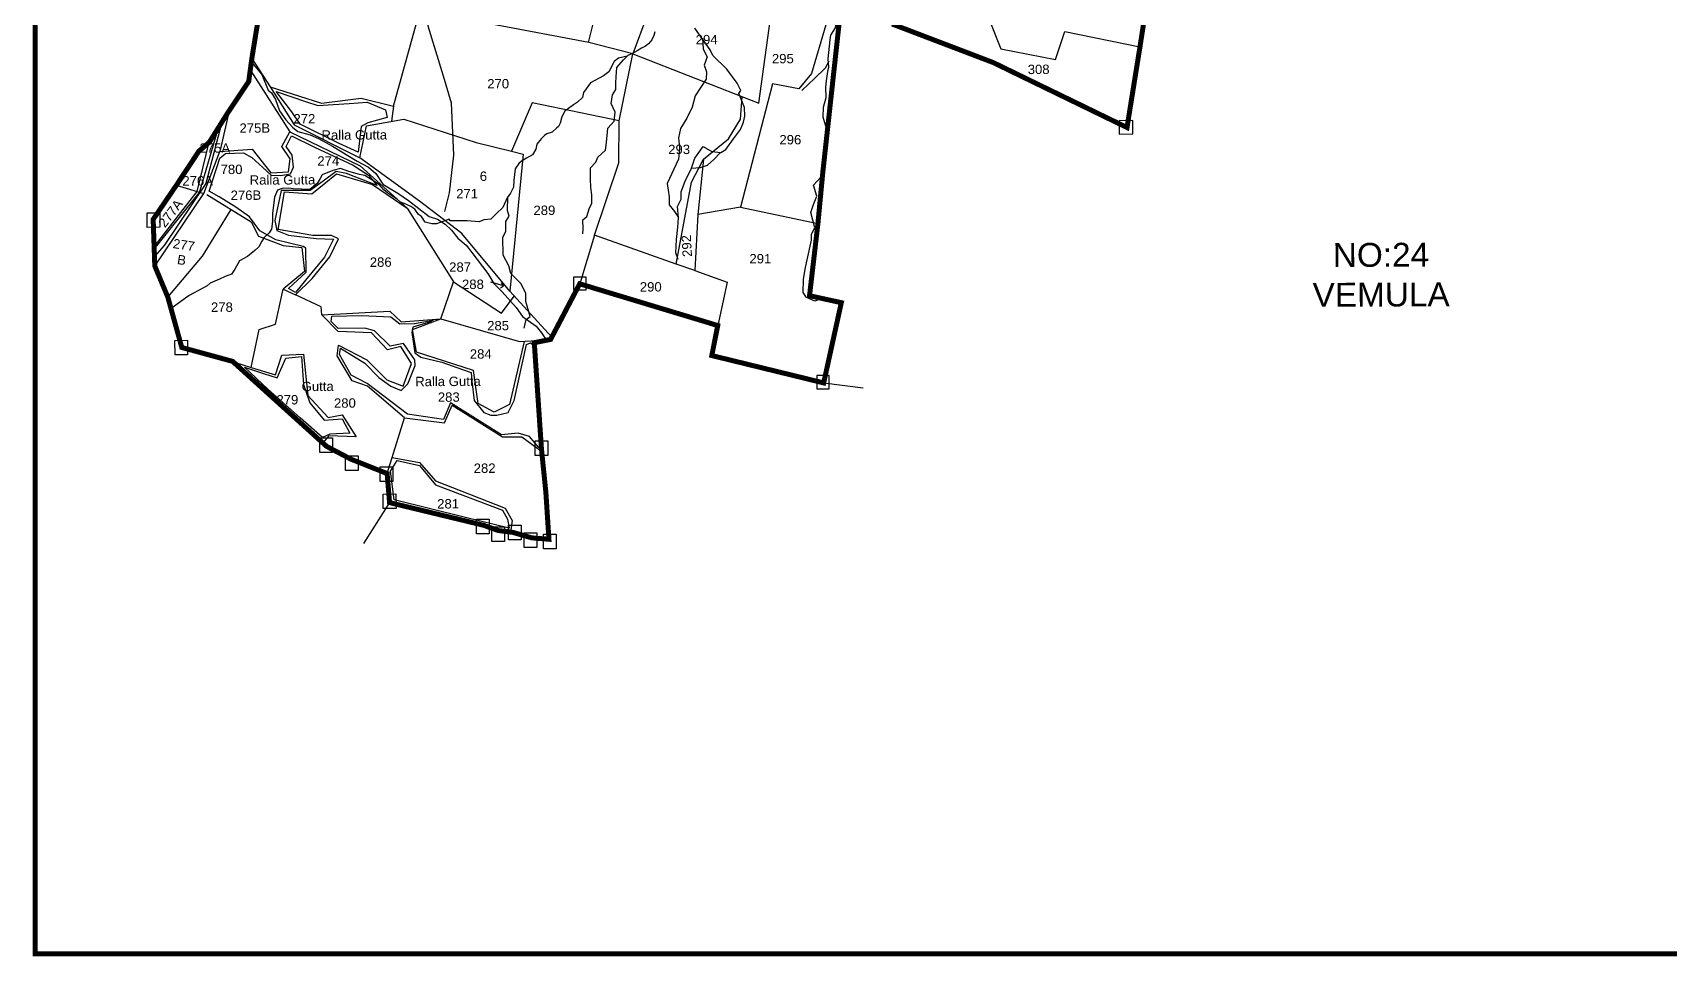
# Model space of a CAD drawing. Header units: inches. Extents: x 208632 to 221797, y 1591440 to 1598854.
# Drawn here: x 208632 to 211248, y 1591440 to 1592916 of the extents above; entities that cross this region are included whole.
import ezdxf

# ---------------------------------------------------------------- set-up
doc = ezdxf.new("R2010")
doc.units = ezdxf.units.IN
doc.header["$LTSCALE"] = 15
doc.header["$MEASUREMENT"] = 0
doc.linetypes.add('HIDDEN2', pattern=[0.1875, 0.125, -0.0625])
for name, color, linetype in [('BOUNDRY STONES', 240, 'Continuous'), ('DIMENSION', 1, 'Continuous'), ('PLOTS', 7, 'Continuous'), ('PLOTS NO', 7, 'Continuous'), ('ROADS', 1, 'Continuous'), ('STREAMS', 4, 'Continuous'), ('VILLAGE BOUNDAY', 5, 'Continuous'), ('VILLAGE BOUNDRY', 5, 'Continuous')]:
    doc.layers.add(name, color=color, linetype=linetype)
doc.styles.get("Standard").update_dxf_attribs({"font": 'arial.ttf'})

# ---------------------------------------------------------------- blocks, each defined once
blk = doc.blocks.new('GGGGGFDGG')
at = {"layer": 'PLOTS NO', "color": 0}
for points in [[(17673.9, 8953.1), (17670.6, 8947.5), (17677, 8943.1)], [(17670.6, 8947.5), (17695.6, 8952)]]:
    blk.add_lwpolyline(points, dxfattribs=at)

msp = doc.modelspace()

# ---------------------------------------------------------------- linework, layer by layer
at = {"layer": 'BOUNDRY STONES'}
for points in [[(210368.5, 1592753.7), (210390.7, 1592753.8), (210390.6, 1592775.1), (210368.4, 1592775)], [(208815.1, 1592627.9), (208835.4, 1592628), (208835.5, 1592604.7), (208815.2, 1592604.6)], [(209497.2, 1592525.5), (209516.4, 1592525.6), (209516.5, 1592504.3), (209497.3, 1592504.2)], [(208859.6, 1592424.1), (208879.8, 1592424.2), (208879.9, 1592400.9), (208859.7, 1592400.8)], [(209885.4, 1592346.8), (209905.1, 1592346.9), (209905, 1592368), (209885.3, 1592367.9)], [(209091.1, 1592268.3), (209111.4, 1592268.4), (209111.4, 1592245.1), (209091.2, 1592245)], [(209435.4, 1592263.3), (209455.7, 1592263.4), (209455.8, 1592240.1), (209435.5, 1592240)], [(209132, 1592239.5), (209152.3, 1592239.6), (209152.4, 1592216.3), (209132.1, 1592216.2)], [(209187.6, 1592221.8), (209207.9, 1592221.9), (209208, 1592198.5), (209187.7, 1592198.5)], [(209192.5, 1592178.6), (209212.8, 1592178.7), (209212.9, 1592155.4), (209192.6, 1592155.3)], [(209341.3, 1592138.5), (209361.6, 1592138.5), (209361.7, 1592115.2), (209341.4, 1592115.2)], [(209392.5, 1592128.6), (209412.8, 1592128.7), (209412.9, 1592105.4), (209392.6, 1592105.3)], [(209366.1, 1592126.1), (209386.4, 1592126.2), (209386.5, 1592102.9), (209366.2, 1592102.8)], [(209417.5, 1592116.5), (209437.8, 1592116.6), (209437.9, 1592093.3), (209417.6, 1592093.2)], [(209448.4, 1592114.2), (209468.6, 1592114.3), (209468.7, 1592091), (209448.5, 1592090.9)]]:
    msp.add_lwpolyline(points, close=True, dxfattribs=at)
for points in [[(209896.4, 1592356.1), (209959.4, 1592348)], [(209202.6, 1592164.9), (209160.8, 1592099.8)]]:
    msp.add_lwpolyline(points, dxfattribs=at)
at = {"layer": 'PLOTS'}
for points in [[(209591.7, 1593153.7), (209694.1, 1593133.1), (209685.2, 1593076.8), (209681.9, 1593029.9), (209678.1, 1592974.5), (209614.3, 1592943.7), (209591.3, 1592881.7), (209521.3, 1592899.7), (209261.1, 1592948.8)], [(209267.3, 1592995.6), (209532.4, 1592949), (209519.8, 1592900.1)], [(209591.3, 1592881.7), (209792.7, 1592802.8), (209815.2, 1592965.7)], [(209209, 1592798.1), (209250.8, 1592950)], [(209999.9, 1592947.9), (210074.5, 1592948), (210159.9, 1592939.5), (210179.8, 1592889.6), (210267.1, 1592872.6), (210281.9, 1592917.6), (210401.9, 1592893)], [(209899.8, 1592928.4), (209877.1, 1592850.5), (209856.9, 1592826.1), (209814.6, 1592834), (209763.3, 1592636.9), (209887.2, 1592610.6)], [(208982.5, 1592874.6), (209011.6, 1592829), (209050.3, 1592768.5), (209155.3, 1592715.9)], [(209530.2, 1592592.4), (209568.8, 1592707.6), (209569.8, 1592774.8), (209591.3, 1592881.7)], [(208980, 1592856.2), (209043.3, 1592757.4), (209155.4, 1592703.1), (209230.6, 1592635.3), (209304.7, 1592517.5), (209381.6, 1592467.3), (209401.9, 1592494.8)], [(209011.6, 1592829), (209093.7, 1592803), (209157, 1592811.2), (209209, 1592798.1), (209205.8, 1592774.2)], [(209704.4, 1592713.6), (209744.4, 1592745.9), (209763.3, 1592777.6), (209765.9, 1592813.3)], [(208946.2, 1592790.8), (208931.2, 1592725.7), (208982.9, 1592729.3), (209013.1, 1592691.5), (209041.2, 1592693.3), (209043.5, 1592714.2), (209030.4, 1592733.6), (209043.3, 1592757.4)], [(209569.8, 1592774.8), (209430.5, 1592803.4), (209397.7, 1592726.2), (209416, 1592721.3), (209394.9, 1592502.5), (209461.9, 1592429.2)], [(209394.9, 1592502.5), (209317.9, 1592595), (209250.5, 1592646.3), (209155.3, 1592715.9), (209165.5, 1592766.8), (209225.2, 1592777.7), (209341.1, 1592740.4), (209397.7, 1592726.2)], [(208826.3, 1592573.3), (208895, 1592661.7), (208914.5, 1592740.5)], [(208861.8, 1592671.8), (208905.5, 1592658.5), (208931.2, 1592725.7)], [(209660.9, 1592546), (209684.9, 1592676.7), (209704.4, 1592713.6), (209695.4, 1592625)], [(208910.3, 1592657), (208981.3, 1592613.3), (208993, 1592590.5), (209032.7, 1592575.6), (209062.5, 1592572.3), (209066.4, 1592534.3), (209032.3, 1592506.1), (209052.2, 1592496.9), (209078.8, 1592523), (209107.4, 1592557.7), (209120.9, 1592586.1), (209109.8, 1592591.4), (209080.2, 1592591.8), (209024.8, 1592601.1), (209034.9, 1592661.3), (209078.6, 1592658.3), (209117.8, 1592690.2), (209175.4, 1592673), (209230.6, 1592635.3)], [(208827.4, 1592542.8), (208905.5, 1592658.5)], [(208848.2, 1592493.2), (208903.8, 1592558.6), (208949.5, 1592632.9)], [(209763.3, 1592636.9), (209695.4, 1592625), (209690.3, 1592535.6), (209742.2, 1592517.2), (209727.1, 1592447.8)], [(209690.3, 1592535.6), (209660.9, 1592546), (209530.2, 1592592.4), (209506.5, 1592514.4)], [(208941.3, 1592393.3), (208981.2, 1592380.9), (208994.3, 1592441.5), (209020.3, 1592449.8), (209032.3, 1592506.1)], [(209198.7, 1592211.3), (209226.3, 1592300.2), (209167.6, 1592350.8), (209143, 1592359.6), (209118.8, 1592399.5), (209121.2, 1592416.3), (209166.4, 1592392.9), (209198, 1592360.9), (209224.1, 1592351.1), (209237.6, 1592387), (209220.4, 1592414.3), (209199.2, 1592409.1), (209173.7, 1592436.2), (209120.4, 1592438), (209094.6, 1592464.9), (209093.5, 1592477.5), (209052.2, 1592496.9)], [(209094.6, 1592464.9), (209203, 1592470.5), (209221.2, 1592453.8), (209284.5, 1592458.5), (209304.7, 1592517.5)], [(209417.8, 1592422.5), (209394.3, 1592321.8), (209369.7, 1592309.4), (209344.3, 1592323.3), (209336.6, 1592376), (209245.5, 1592405), (209239.1, 1592441.5), (209284.5, 1592458.5)], [(209284.5, 1592458.5), (209410.3, 1592422.1), (209456.4, 1592424.9)], [(208981.2, 1592380.9), (209020.4, 1592368.8), (209030.3, 1592400.4), (209065.3, 1592402.1), (209072.1, 1592336.1), (209104.4, 1592301), (209126.6, 1592304.9), (209149.4, 1592270.1), (209105.6, 1592271.3), (209095.7, 1592260.4)], [(209226.3, 1592300.2), (209290.5, 1592292.3), (209302.9, 1592320.3), (209383, 1592269.8), (209414.1, 1592269.7), (209445.7, 1592246.5)], [(209206.8, 1592237.2), (209250.5, 1592229), (209276, 1592199.9), (209387.6, 1592156.1), (209398.3, 1592136.5), (209395.9, 1592117.8)]]:
    msp.add_lwpolyline(points, dxfattribs=at)
at = {"layer": 'ROADS', "color": 1}
for points in [[(209170.9, 1593246.9), (209166.1, 1593170.3), (209184, 1593136.7), (209219.7, 1593058.9), (209254.7, 1592971.7), (209263.8, 1592926.5), (209288.1, 1592846.7), (209301.3, 1592803.8), (209304.9, 1592720.2), (209297.9, 1592660), (209290.5, 1592630.2)], [(209021.5, 1592821.8), (209068, 1592805.8), (209088.2, 1592799.3), (209137.8, 1592802.7), (209167, 1592804.7), (209196, 1592792.6), (209198.7, 1592780.2), (209168, 1592771.7), (209157.2, 1592765.8), (209152.6, 1592725), (209122.2, 1592738.4), (209059.9, 1592769.4), (209046.2, 1592789.2), (209021.5, 1592821.8)], [(208826.4, 1592570), (208898.8, 1592660.5), (208929, 1592763.6)], [(208934.7, 1592772.6), (208908.8, 1592674.7), (208842.2, 1592575.8), (208826.9, 1592557.9)], [(208931.5, 1592715.3), (208940.3, 1592722.4), (208969, 1592723.8), (208982.6, 1592716), (209000.2, 1592700.1), (209013.3, 1592688.2), (209028.4, 1592687.5), (209044.1, 1592690), (209049.1, 1592700.6), (209047, 1592720), (209037.6, 1592733.9), (209046.1, 1592751), (209082.4, 1592732.9), (209144.2, 1592704.1), (209168.9, 1592688), (209182.8, 1592671.4), (209133.8, 1592690.5), (209117, 1592693.7), (209096.4, 1592678.4), (209075.9, 1592663.3), (209029.4, 1592663.4), (209019.3, 1592615.8), (209022.4, 1592599.8), (209040.9, 1592592.3), (209085.5, 1592587), (209112.8, 1592585.7), (209098.7, 1592556.9), (209068.5, 1592520.1), (209052.5, 1592500.7), (209041, 1592507.1), (209069.1, 1592533.1), (209068.8, 1592571.6), (209064.3, 1592574.1), (209020.6, 1592584.5), (208995.4, 1592599.1), (208978.8, 1592621.2), (208957, 1592637), (208930.1, 1592653.2), (208914.4, 1592662.7), (208931.5, 1592715.3)], [(209440.6, 1592253.5), (209426, 1592270.5), (209408.3, 1592275.8), (209381.4, 1592273.1), (209300.1, 1592324.3), (209288.6, 1592297.5), (209231.4, 1592306.4), (209166.9, 1592355.4), (209141.4, 1592368.6), (209122.7, 1592401.6), (209124.1, 1592411.4), (209163.1, 1592387.5), (209185.3, 1592364.7), (209204.6, 1592350.9), (209221.3, 1592344.1), (209231.8, 1592354.7), (209243.7, 1592383.7), (209243.2, 1592393), (209224.9, 1592419.1), (209203.3, 1592414.9), (209178.3, 1592439.3), (209162.9, 1592443.8), (209120.3, 1592443), (209109.3, 1592454.4), (209110.1, 1592462.8), (209157.7, 1592463.6), (209204.8, 1592461.8), (209218.8, 1592450.6), (209242.6, 1592451.1), (209272.2, 1592456.4), (209266.6, 1592453.4), (209239.6, 1592445.3), (209238, 1592436.5), (209242.9, 1592404.4), (209252.8, 1592397.4), (209286.3, 1592389.1), (209319, 1592377.6), (209333, 1592372.7), (209333.9, 1592359), (209337.8, 1592328.1), (209353.4, 1592308.7), (209364.3, 1592304.4), (209374.3, 1592304.4), (209392.1, 1592308.9), (209401.5, 1592328.1), (209421.2, 1592417.7), (209428, 1592420), (209432.1, 1592417), (209437.7, 1592315.3), (209443.4, 1592258.6), (209444.3, 1592250.6), (209440.6, 1592253.5)], [(208970.6, 1592381.4), (209001.3, 1592371.2), (209023.1, 1592364), (209036.6, 1592395.4), (209061.6, 1592398.2), (209064.8, 1592353.6), (209075.1, 1592324.1), (209098.1, 1592296.8), (209126.7, 1592298.7), (209139, 1592276), (209107.1, 1592274.4), (209095.5, 1592268.8), (209059.9, 1592300.3), (209008.1, 1592345.9), (208970.6, 1592381.4)], [(209214.6, 1592232.1), (209250.3, 1592224), (209276.1, 1592193.4), (209383.2, 1592152.9), (209391.1, 1592138.5), (209393.5, 1592124.1), (209323.7, 1592141.2), (209209.7, 1592169.1), (209204.3, 1592214.9), (209214.6, 1592232.1)]]:
    msp.add_lwpolyline(points, dxfattribs=at)
at = {"layer": 'STREAMS', "color": 4}
for points in [[(209902.8, 1592755.6), (209895.7, 1592780.7), (209896, 1592796.7), (209900.4, 1592812.3), (209900.1, 1592828.8), (209900.9, 1592838.7), (209903.3, 1592853.8), (209904.7, 1592860.7), (209903.5, 1592873.9), (209906.9, 1592904.2), (209907.8, 1592911.7), (209915.3, 1592923.5), (209917.9, 1592939.7)], [(209626.7, 1592916.8), (209624.7, 1592911), (209621.6, 1592904.1), (209616.6, 1592898), (209611.6, 1592894.1), (209605.2, 1592890.7), (209598.3, 1592886.4), (209591.1, 1592882.5), (209583.5, 1592879), (209582.4, 1592878), (209568.3, 1592875), (209561.5, 1592869.6), (209553.1, 1592853.3), (209544.4, 1592846.6), (209523.7, 1592835.7), (209512.8, 1592819.9), (209510.7, 1592812.1), (209503.2, 1592804.4), (209496.5, 1592800.2), (209482.9, 1592790.5), (209478.1, 1592781), (209475.3, 1592771), (209472.8, 1592765.8), (209469.3, 1592763), (209462.6, 1592756.9), (209453.7, 1592754.2), (209450, 1592751.3), (209444.7, 1592745.9), (209438.2, 1592737.4), (209436.4, 1592729.6), (209431.2, 1592720.4), (209421.2, 1592715.3), (209413.7, 1592710.1), (209409, 1592706.9), (209403.3, 1592698.2), (209401.4, 1592679.9), (209400.7, 1592668.7), (209396.1, 1592659.2), (209390.5, 1592651.9), (209383.6, 1592636.4), (209373.6, 1592626.9), (209364.2, 1592617.9), (209353.1, 1592616.4), (209346, 1592613.6), (209326.4, 1592615.2), (209299.7, 1592615.1), (209297.8, 1592617.7), (209277.5, 1592610.5), (209270.1, 1592610.3), (209259.6, 1592613.1), (209253.6, 1592622), (209248.6, 1592624.9), (209243, 1592633.8), (209236.6, 1592637.7), (209228.4, 1592641.6), (209220.3, 1592644.7), (209215.2, 1592649.3), (209207.6, 1592654.1), (209199.8, 1592659.3), (209193.6, 1592664.6), (209186, 1592672.9), (209163.1, 1592687.7), (209154.7, 1592689.1), (209137.6, 1592694.1), (209124.2, 1592698.5), (209112.1, 1592695.4), (209094.9, 1592688.7), (209091.6, 1592682.7), (209086.8, 1592674.7), (209075.1, 1592665.2), (209048.3, 1592666.2), (209041.5, 1592667.3), (209030.9, 1592666.9), (209023.4, 1592664.1), (209018.7, 1592653.1), (209015.6, 1592626.5), (209015.5, 1592614.1), (209013.9, 1592601.8), (209010.2, 1592595.9), (209002.4, 1592588.2), (208998.5, 1592582.7), (208993.7, 1592573.7), (208987.1, 1592567.4), (208975.3, 1592558.3), (208962.7, 1592551), (208955.2, 1592538), (208949.8, 1592529.6), (208939.8, 1592525.9), (208930.7, 1592521.9), (208916.1, 1592515.6), (208911.1, 1592511.3), (208904.2, 1592507.5), (208882.4, 1592495.9), (208868.9, 1592486.2), (208853.1, 1592474.5)], [(209663.8, 1592553.3), (209659.9, 1592564), (209661, 1592585.2), (209663.3, 1592604.9), (209664.4, 1592619.8), (209662.6, 1592638), (209668.8, 1592649.9), (209668.7, 1592661.6), (209675.5, 1592680.1), (209684.8, 1592697.7), (209690.7, 1592715), (209704, 1592733.6), (209717.8, 1592725.6), (209732.1, 1592724.1), (209739.9, 1592728.9), (209752.3, 1592746.3), (209763.6, 1592760.7), (209768.3, 1592772.9), (209770.4, 1592782.2), (209770, 1592796.2), (209765.8, 1592806.6), (209760.7, 1592818.5), (209763.9, 1592823), (209758.2, 1592834.9), (209741.4, 1592857.5), (209719.5, 1592879.2), (209715, 1592888.1), (209690.7, 1592922.8)], [(209703, 1592907), (209703.7, 1592889.4), (209710.3, 1592877.2), (209705.3, 1592863.8), (209709.2, 1592853.3), (209708.6, 1592841.4), (209700.3, 1592828.8), (209690.8, 1592814.5), (209686.4, 1592796.7), (209677.8, 1592779.3), (209667.5, 1592762.6), (209664.2, 1592747.4), (209666.1, 1592731.9), (209664.4, 1592713.7), (209646, 1592674.8), (209649.4, 1592653.6), (209649.2, 1592640.5), (209657.9, 1592630), (209664.2, 1592620.5)], [(208981.4, 1592869.4), (208987.1, 1592862), (208998.2, 1592848.7), (209008.7, 1592823.8), (209014, 1592819.6), (209020.3, 1592809), (209026.9, 1592790.9), (209036.8, 1592776.4), (209047.5, 1592764.8), (209055.9, 1592758), (209075.5, 1592752.5), (209088.9, 1592746.6), (209111.2, 1592734.5), (209150.9, 1592710.3), (209169, 1592700.6), (209180.4, 1592690.9), (209192, 1592673.7), (209215.9, 1592659.5), (209233.1, 1592647.4), (209266, 1592621.9), (209279.4, 1592617.5), (209291.3, 1592609.8), (209301.5, 1592600), (209311.6, 1592587.6), (209325.1, 1592576.4), (209334, 1592564.2), (209359.7, 1592530.8), (209369.3, 1592515.1), (209382.4, 1592501.8), (209404.9, 1592476.7), (209415.3, 1592462.2), (209436.8, 1592446.9), (209445.2, 1592435.9), (209454.7, 1592422.3)], [(209511.6, 1592594.4), (209512.2, 1592602.5), (209511.3, 1592616.8), (209517.8, 1592621.9), (209521.9, 1592635.9), (209525.8, 1592642.8), (209525.7, 1592656.5), (209524.5, 1592668.5), (209523.8, 1592682.2), (209523.7, 1592699.5), (209532.1, 1592708.5), (209535.6, 1592716.8), (209547.8, 1592728.2), (209549.3, 1592740.1), (209551.6, 1592763.1), (209561.4, 1592774.4), (209563.1, 1592788.8), (209556.8, 1592802.5), (209558.8, 1592816.5), (209564.1, 1592824.6), (209564.1, 1592835.6), (209564.7, 1592844.9), (209565.8, 1592860.1), (209576.5, 1592872.3), (209582.1, 1592878.3)], [(209904.4, 1592870.3), (209899, 1592858.8), (209882, 1592842.3), (209861.6, 1592823.2)], [(209684.4, 1592699.2), (209699.4, 1592700.2), (209710.7, 1592704.1), (209720.6, 1592712.8), (209731.3, 1592724.2)], [(209893.6, 1592491.2), (209882.5, 1592486.9), (209868.7, 1592492.3), (209863.5, 1592500.4), (209864, 1592522), (209867.6, 1592540.3), (209870.2, 1592552.9), (209876.7, 1592584.2), (209876.7, 1592593.8), (209882.3, 1592604), (209875.9, 1592628.6), (209880.1, 1592641), (209885.7, 1592654.7), (209880, 1592671.8), (209891.6, 1592684.8), (209896.7, 1592690.2)], [(209417.5, 1592443.3), (209421, 1592457.3), (209427.5, 1592462), (209420.3, 1592486.4), (209420.2, 1592499.4), (209412.4, 1592514.8), (209396.3, 1592531.1), (209393.3, 1592543.3), (209384, 1592560.4), (209383.6, 1592589.2), (209388.3, 1592597.9), (209388.6, 1592614.1), (209393.9, 1592622.4), (209391.2, 1592631.3), (209391.4, 1592653.6)]]:
    msp.add_lwpolyline(points, dxfattribs=at)
at = {"layer": 'VILLAGE BOUNDAY', "color": 5, "const_width": 8}
msp.add_lwpolyline([(208636.3, 1591444.1), (214757.7, 1591444.1), (214757.7, 1598405.7), (208636.3, 1598405.7)], close=True, dxfattribs=at)
at = {"layer": 'VILLAGE BOUNDRY', "linetype": 'HIDDEN2', "ltscale": 8, "const_width": 8}
for points in [[(210418.3, 1592998), (210401.9, 1592893), (210381.2, 1592764.1), (210167.4, 1592867.9), (210005.7, 1592929.5)], [(209922.1, 1592939.9), (209916.3, 1592886.8), (209895, 1592692.5), (209887.2, 1592610.6), (209873.8, 1592495.4), (209924.6, 1592484.3), (209896.4, 1592356.1), (209717.6, 1592399.8), (209727.1, 1592447.8), (209506.5, 1592514.4), (209460, 1592425.6), (209433.9, 1592420.4), (209445.3, 1592251.2), (209452.4, 1592181.3), (209457.3, 1592106.3), (209429.6, 1592108.6), (209399.7, 1592117.3), (209376.1, 1592120.3), (209353.2, 1592128.6), (209202.6, 1592164.9), (209198.7, 1592211.3), (209141.2, 1592234.1), (209102, 1592254.7), (208951.8, 1592390.5), (208870.5, 1592412.7), (208848.2, 1592493.2), (208827.4, 1592542.8), (208824.8, 1592617.3), (208861.8, 1592671.8), (208898, 1592726.5), (208914.5, 1592740.5), (208943.4, 1592786.6), (208977.5, 1592837.7), (208982.5, 1592874.6), (208997.5, 1592966.7)]]:
    msp.add_lwpolyline(points, dxfattribs=at)

# ---------------------------------------------------------------- block references
at = {"layer": 'PLOTS NO', "xscale": 0.8170786237207841, "yscale": 0.8170786237207841, "zscale": 0.8170786237207841, "rotation": 153.3173531007952}
msp.add_blockref('GGGGGFDGG', (225568.1, 1592559.8), dxfattribs=at)

# ---------------------------------------------------------------- texts
at = {"layer": 'DIMENSION', "insert": (210787, 1592579.8), "char_height": 38.14, "width": 467.714, "attachment_point": 2, "rotation": 0.2399}
msp.add_mtext('NO:24\\PVEMULA ', dxfattribs=at)
at = {"layer": 'PLOTS NO'}
for s, rotation, p in [('294', 0.2399, (209691.9, 1592897)), ('295', 0.2399, (209813.7, 1592866.6)), ('308', 0.2399, (210222.5, 1592849.5)), ('270', 0.2399, (209358.7, 1592826.5)), ('272', 0.2399, (209049, 1592770.5)), ('275B', 0.2399, (208962.8, 1592755.7)), ('Ralla Gutta', 0.2399, (209093.8, 1592744.6)), ('275A', 0.2399, (208898.9, 1592723.8)), ('293', 0.2399, (209647.9, 1592721.6)), ('296', 0.2399, (209825.7, 1592737.1)), ('780', 0.2399, (208932.6, 1592689.7)), ('274', 0.2399, (209087.2, 1592703.2)), ('276A', 0.2399, (208871.5, 1592671.4)), ('Ralla Gutta', 0.2399, (208979.1, 1592672.8)), ('6', 0.2399, (209346.8, 1592678.8)), ('276B', 0.2399, (208948.6, 1592648.4)), ('271', 0.2399, (209309.1, 1592650.9)), ('277A', 52.8641, (208843.7, 1592603)), ('289', 0.2399, (209432.6, 1592624.3)), ('277', 351.4616, (208855.5, 1592571.7)), ('292', 93.2039, (209686, 1592557.9)), ('B', 351.4616, (208862.3, 1592546.2)), ('286', 0.2399, (209171, 1592541.5)), ('287', 0.2399, (209297.9, 1592533.6)), ('291', 0.2399, (209777.8, 1592547)), ('288', 0.2399, (209318.4, 1592506.1)), ('290', 0.2399, (209602.6, 1592502)), ('278', 0.2399, (208917.2, 1592469.6)), ('285', 0.2399, (209358.6, 1592440)), ('284', 0.2399, (209330.9, 1592394.8)), ('Ralla Gutta', 0.2399, (209243.6, 1592350.8)), ('Gutta', 0.2399, (209062.1, 1592343)), ('283', 0.2399, (209279.8, 1592325.9)), ('279', 0.2399, (209021.8, 1592321.6)), ('280', 0.2399, (209113.8, 1592316.4)), ('282', 0.2399, (209337.1, 1592212.3)), ('281', 0.2399, (209278.7, 1592155.4))]:
    msp.add_text(s, height=15, rotation=rotation, dxfattribs=at).set_placement(p)

doc.saveas('drawing.dxf')
